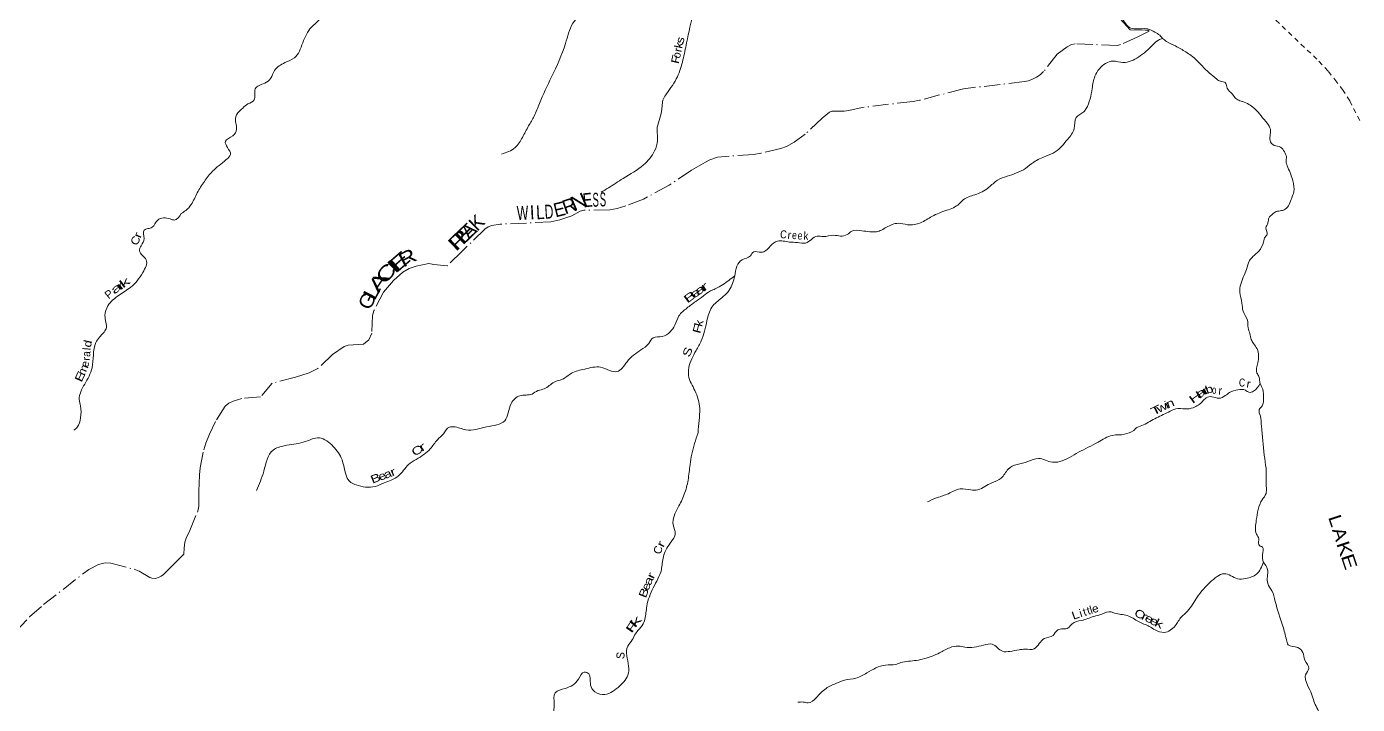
# Model space of a CAD drawing. Header units: feet. Extents: x 0 to 246606, y 183576 to 368785.
# Drawn here: x 88399 to 121668, y 222972 to 239915 of the extents above; entities that cross this region are included whole.
import ezdxf
from ezdxf.enums import TextEntityAlignment as Align

# ---------------------------------------------------------------- set-up
doc = ezdxf.new("R2010")
doc.units = ezdxf.units.FT
doc.header["$LTSCALE"] = 80
doc.linetypes.add('DOT_DASHED', pattern=[7.7, 5, -1.2, 0.3, -1.2])
doc.linetypes.add('SHORT_DASHED', pattern=[2.7, 1.5, -1.2])
for name, color, linetype, lineweight in [('33', 7, 'SHORT_DASHED', 13), ('39', 7, 'Continuous', 13), ('41', 7, 'Continuous', 13), ('44', 7, 'DOT_DASHED', 13)]:
    doc.layers.add(name, color=color, linetype=linetype, lineweight=lineweight)

msp = doc.modelspace()

# ---------------------------------------------------------------- linework, layer by layer
at = {"layer": '33'}
msp.add_lwpolyline([(116505.18, 243056.59), (120706.54, 239050.8), (120942.2, 238797.13), (121103.94, 238589.77), (121296.01, 238341.95), (121476.64, 238060.67), (121766.06, 237492.29)], dxfattribs=at)
at = {"layer": '39'}
for points in [[(103670.72, 246099.03), (103406.47, 246061.08), (103157.89, 246119.95), (102890.92, 246217.07), (102630.48, 246233.45), (102330.01, 246195.03), (102141.11, 246060.44), (101957.92, 245982.44), (101639.16, 245626.83), (101162.66, 245324.66), (100601.68, 244975.46), (100403.91, 244634.82), (100156.43, 244509.92), (100032.58, 244295), (99826.21, 244043.16), (99548.06, 243984.69), (99229.52, 243929.99), (98717.16, 243888.1), (98293.21, 243574.17), (98020.53, 243273.4), (97928.32, 243169.77), (97762.96, 242809.16), (97552.65, 242541.13), (97154.21, 242009.28), (96774.23, 241427.06), (96557.49, 241223.61), (96410.58, 241153.94), (96272.51, 240955.07), (96114.73, 240677.31), (95894.26, 240421.33), (95702.56, 240078.71), (95519.96, 239901.76), (95302.32, 239510.49), (95094.67, 239135.45), (94857.25, 239014.66), (94600.11, 238814.98), (94498.36, 238618.39), (94351.73, 238502.26), (94112.42, 238359.25), (94087.84, 238082.41), (93933.03, 237982.38), (93802.46, 237880.51), (93648.08, 237709.81), (93626.19, 237659.17), (93646.2, 237348.3), (93554.34, 237184.08), (93367.47, 237047.49), (93420.87, 236892.35), (93494.55, 236719.18), (93390.38, 236589.22), (93047, 236300.08), (92842.68, 236044.21), (92664.74, 235762.27), (92513.12, 235468.4), (92376.78, 235318.02), (92264.34, 235245.52)], [(105806.13, 245279.56), (105670.28, 245135.57), (105594.64, 244959.35), (105513.57, 244678.07), (105393.91, 244438.95), (105118.98, 244176.54), (104924.21, 244011.61), (104637.23, 243741.04), (104458.12, 243654.99), (104270.77, 243599.17), (104104.07, 243464.73), (103805.13, 243167.83), (103589.49, 242778.59), (103487.64, 242598.15), (103127.36, 242096.85), (103148.57, 241925.34), (103114.12, 241610.06), (102952.92, 241229.28), (102885.41, 241043.01), (102918.43, 240920.05), (102799.96, 240820.28), (102418.89, 240421.83), (102054.11, 239997.24), (101871.45, 239493.12), (101523.24, 238658.68), (101218.45, 237990.14), (101085.11, 237676.19), (100949.32, 237432.91), (100793.62, 237145.07), (100611.5, 236889.36), (100267.37, 236725.42)], [(108199.92, 244006.23), (108014.91, 243853.16), (107864.86, 243634.01), (107779.42, 243409.26), (107631.13, 243232.54), (107411.84, 243117.94), (107202.54, 243019.56), (107015.69, 242878.92), (106782.12, 242788.46), (106522.55, 242659.44), (106301.74, 242460.01), (106032.23, 242306.69), (105847.42, 242162.03), (105701.22, 241973.21), (105438.56, 241684.63), (105352.78, 241179.15), (105214.21, 240725.83), (105079.53, 240296.76), (104898.56, 239507.9), (104808.27, 239081.16), (104667.48, 238662.15), (104397.55, 238238.21), (104319.6, 238112.46), (104275.04, 237799.13), (104160.73, 237339.91), (104174.48, 237063.33), (104099.3, 236810.37), (103822.89, 236459.09), (103312.3, 236120.34), (102942.38, 235883.53), (102760.65, 235778.97)], [(112720.64, 243587.13), (112989.08, 243265.39), (113070.74, 243108.43), (113148.41, 242943.37), (113207.31, 242881.17), (113313.11, 242736.49), (113364.54, 242573.26), (113448.05, 242444.59), (113550, 242269.59), (113704.15, 242139.38), (113886.57, 242007.35), (114063.38, 241800.56), (114238.45, 241547.3), (114335, 241261.19), (114437.9, 241265.94), (114567.31, 241224.42), (114695.42, 241061.72), (115030.31, 240742.93), (115486.74, 240348.22), (115739.98, 240184.37), (115971.77, 239895.15), (116125.36, 239859.86), (116422.05, 239855.84), (116604.13, 239780.35), (116725.71, 239698.39), (116798.83, 239620.13)], [(106101.79, 233677.75), (106287.02, 234088.98), (106492.31, 234183.3), (106576.47, 234284.85), (106762.2, 234274.01), (106987.34, 234422.99), (107170.23, 234551.48), (107469.04, 234529.3), (107672.95, 234516.57), (107874.83, 234505.84), (108166.44, 234677.49), (108315.84, 234666.4), (108582.05, 234698.53), (108745.63, 234679.46), (108912.91, 234716.96), (109025.43, 234800.54), (109279.65, 234810.36), (109481.6, 234787.52), (109643.07, 234784.59), (109896.66, 234901.45), (110190.73, 234998.39), (110425.04, 234963.66), (110745.66, 235008.27), (111033.28, 235171.82), (111403.71, 235323.81), (111711.53, 235483.45), (111813.85, 235585.13), (112103.72, 235710.32), (112449.75, 235892.44), (112674.68, 236077.77), (112910.23, 236174.3), (113371.21, 236371.35), (113578.14, 236528.28), (113879.99, 236673.75), (114115.44, 236786.44), (114426.38, 237101.61), (114586.26, 237365.25), (114639.1, 237642.28), (114825.92, 237786.96), (114886.01, 237864.11), (115036.38, 238368.01), (115105.2, 238673.43), (115217.09, 238862.02), (115561.06, 239052.2), (115807.46, 239019.57), (116200.18, 239157.58), (116557.62, 239456.91), (116694.14, 239577), (116798.83, 239620.13)], [(116798.83, 239620.13), (116896.14, 239546.08), (117120.84, 239430.49), (117380.05, 239280.81), (117513.79, 239190.86), (117785.76, 238932.21), (118150.98, 238603.52), (118248.18, 238547.65), (118365.43, 238514.12), (118400.35, 238411.37), (118565.09, 238198.43), (118654.49, 238098.07), (118761.71, 238054.38), (119055.25, 237900.9), (119378.27, 237541.63), (119482.11, 237388.86), (119489.17, 237219.27), (119484, 237071.81), (119587.68, 236945.29), (119745.34, 236903.96), (119842.92, 236783.47), (119892.08, 236662.63), (119884.74, 236539.39), (119929.99, 236396.32), (120055.11, 236057.9), (120076.92, 235785.41), (120025.37, 235629.55), (119861.55, 235349.73), (119772.96, 235314.79), (119639.92, 235289.64), (119541.43, 235222.32), (119459.17, 235140.97), (119431.72, 235005.47), (119381.98, 234885.98), (119409.24, 234714.51), (119367.16, 234663.73), (119319.55, 234526.07), (119203.81, 234305.15), (119057.3, 234168.83), (118973.15, 234065.26), (118895.75, 233846.62), (118824.13, 233672.44), (118727.59, 233277.97), (118781.71, 233001.67), (118811.14, 232803.96), (118917.42, 232580.53), (118934.72, 232386.77), (118977.96, 232241.66), (119015.16, 232094.49), (119074.3, 231991.9), (119159.86, 231857.19), (119180.1, 231509.97), (119157.39, 231255.35), (119204.31, 231170.85), (119225.23, 231047.81), (119235.64, 230993.35)], [(92264.81, 235245.98), (92091.96, 235078.53), (91990.83, 235105.91), (91676.26, 235078.89), (91536.55, 234897.91), (91431.9, 234864.67), (91341.42, 234827.52), (91335.12, 234619.45), (91259.98, 234439.05), (91218.68, 234313.47), (91386.09, 234086.75), (91304.07, 233766.93), (91002.5, 233400.75), (90709.58, 233202.26), (90431.37, 232935.23), (90356.73, 232696.27), (90385.81, 232363.3), (90218.13, 232149.77), (90130.49, 232015.7), (90034.99, 231384.76), (89850.79, 230979.22), (89714.87, 230590.27), (89744.47, 230433.01), (89749.06, 230132.14), (89662.27, 229899.12), (89580.18, 229823.67)], [(98819.43, 229732.77), (98969.99, 229902.62), (99072.85, 229913.43), (99382.09, 229834.78), (99896.28, 229906.98), (100351.45, 230063.6), (100512.36, 230492.85), (100731.19, 230686.21), (101033.64, 230730.7), (101182.47, 230816.54), (101339.63, 230860.04), (101584.84, 231027.33), (101792.28, 231099.44), (102017.42, 231248.41), (102351.8, 231355.73), (102749.1, 231400.87), (102969.55, 231321.61), (103157.42, 231290.59), (103410.23, 231538.72), (103755.6, 231831.9), (103950.38, 231996.83), (104064.56, 232138.98), (104288.41, 232166.77), (104487.49, 232287.3), (104607.61, 232449.69), (104707.1, 232686.66), (104903.75, 232875.83), (105126.75, 233047), (105319.69, 233181.62), (105492.5, 233306), (105615.29, 233359.35), (105798.33, 233461.59), (106104.28, 233683.28)], [(106103.64, 233681.86), (105966.64, 233327.44), (105782.1, 233138.35), (105527.22, 232898.29), (105406.13, 232560.2), (105265.81, 232062.43), (105136.08, 231819.19), (104953.02, 231381.72), (104948.1, 231189.83), (105105.72, 230817.3), (105225.46, 230365.75), (105211.1, 230066.77), (105184.69, 229763.18)], [(119235.64, 230993.35), (119071.32, 230798.35), (118956.43, 230773.32), (118869.34, 230825.23), (118681.58, 230838.07), (118472.11, 230767.97), (118365.61, 230690.49), (118202.54, 230624.74), (118032.78, 230663.97), (117886.07, 230632.4), (117793.34, 230543.17), (117564.2, 230388.1), (117364.59, 230356.44), (117128.44, 230360.87), (116943.26, 230278.81), (116601.17, 230112.88), (116275.24, 229943.01), (116124.32, 229869.27), (116079.52, 229816.82)], [(119235.64, 230993.35), (119303.11, 230848.41), (119318.53, 230630.41), (119287.4, 230436.32), (119215.31, 230340.91), (119242.55, 230173.47), (119265.95, 229971.68), (119279.49, 229833.41)], [(94143.53, 228319.39), (94328.92, 228803.26), (94564.89, 229329.34), (94839.65, 229437.32), (95316.06, 229524.33), (95717.9, 229631.82), (96064.08, 229420.5), (96284.73, 229086.5), (96506.54, 228522.32), (96637.42, 228459.23), (97109.33, 228421.07), (97337.62, 228511.05), (97515.39, 228579.02), (97697.35, 228687.35), (97948.55, 228967.04), (98330.75, 229215.95), (98488.64, 229360.72), (98669.03, 229588.18), (98819.43, 229732.77)], [(105184.69, 229763.18), (105028.18, 229224.55), (104984.86, 228968.29), (104934.98, 228578.8), (104840.86, 228223.79), (104682.25, 227889.23), (104561.63, 227461.64), (104615.26, 227237.31), (104491.33, 227005.59), (104381.74, 226830.35), (104318.6, 226669.06), (104266.93, 226338.13), (104065.53, 225888.64), (103904.45, 225430.92), (103854.8, 225099.98), (103789.67, 224946.77), (103621.45, 224737.43), (103538.17, 224584.3), (103426.62, 224425.22), (103448.96, 223928.43), (103429.98, 223706.4), (103184.72, 223396.4), (102798.75, 223218.18), (102551.07, 223338.26), (102493.15, 223491.94), (102453.71, 223734.38), (102340.92, 223781.25), (102197.03, 223604.12), (101861.29, 223373.22), (101614.77, 223263.11), (101589.49, 222976.49), (101541.9, 222657.66), (101472.5, 222441.88), (101423.06, 222169.49), (101539.32, 221971.17), (101665.65, 221766.75)], [(116079.52, 229816.82), (115848.78, 229724.13), (115544.07, 229697.03), (115184.34, 229524.77), (114699.25, 229274.24), (114222.3, 229039.83), (114044.72, 229026.38), (113696.09, 229120.6), (113425.48, 229042.89), (112938.59, 228850.93), (112762.26, 228629.5), (112525.79, 228511.28), (112182.21, 228338.96), (112002.64, 228331.57), (111736.47, 228362.88), (111443.5, 228238.82), (111164.75, 228140.96), (110918.24, 228032.87)], [(119279.49, 229833.41), (119350.53, 229115.04), (119389.67, 228793.85), (119388.91, 228589.92), (119392.14, 228377.91), (119383.56, 228240.64), (119288.18, 228089.57), (119141, 227573.24), (119147.78, 227229.97), (119201.81, 227112.65), (119197.47, 227029.89), (119241.47, 226928.76), (119291.8, 226902.32), (119297.15, 226714.52), (119316.64, 226532.73)], [(119319.38, 226527.73), (119146.05, 226228.5), (118877.34, 226118.48), (118667.52, 226113.23), (118339.17, 226239.67), (118163.4, 226167.66), (117823.33, 225856), (117659.16, 225650.68), (117421.83, 225302.29), (117267.98, 225159.52), (117113.83, 224938.01), (116840.88, 224771.47), (116611.14, 224834.95), (116466.22, 224920.31), (116198.37, 225040.46), (115916.53, 225195), (115598.02, 225254.78), (115515.43, 225285.38), (115277.18, 225229.76), (115079.26, 225169.95), (114768.22, 225070.18), (114535.93, 224988.29), (114440.72, 224883.66), (114176.27, 224834.2), (114058.75, 224695.34), (113838.57, 224617.44), (113715.05, 224492.72), (113587.47, 224361.97), (113361.5, 224352.74), (113212.15, 224335.15), (112982.04, 224297.67), (112794.44, 224300.41), (112538.92, 224479.07), (112324.99, 224453.64), (111852.76, 224404.98), (111695.51, 224429.81), (111475.47, 224388.25), (111222.82, 224260), (110841.02, 224116.09), (110647.19, 224072.42), (110251.59, 224015.38), (110124.34, 223971.45), (109872.12, 223956.26), (109407.4, 223758.16), (109130.54, 223627.98), (108841.88, 223576.59), (108647.94, 223502.63), (108385.2, 223372.39), (108138.22, 223139.12), (107936.01, 223010.68), (107815.04, 223029.31), (107677.85, 223025.8)], [(119316.64, 226532.73), (119420.83, 226342.53), (119425.57, 225993.21), (119531.8, 225811.08), (119615.54, 225548.27), (119804.85, 224925.66), (119894.34, 224582.07), (119938.27, 224462.77), (120176.05, 224391.19), (120302.69, 224271.57), (120352.4, 224079.57), (120454.48, 223865.15), (120373.21, 223712.01), (120374.75, 223582.78), (120478.71, 223334.03), (120556.65, 223137.88), (120612.51, 222972.1), (120694.59, 222804.2), (120718.36, 222687), (120908.66, 222328.88), (121041.36, 222211.26), (121079.01, 222029.4), (121082.45, 221871.9), (121081.91, 221726.52)]]:
    msp.add_spline(points, degree=3, dxfattribs=at)
at = {"layer": '44'}
for points in [[(115738.25, 240111.07), (115983.93, 239834.63), (116367.04, 239822.51), (116432.7, 239830.21), (116461.43, 239803.67), (116176.31, 239660.66), (115747, 239465.92), (115667.2, 239443.94), (114610.5, 239485.6), (114521.73, 239465.92), (114416.74, 239409.19), (114165.86, 239229), (113822.48, 238791.45), (113734.56, 238708.64), (113648.19, 238650.67), (113545.3, 238600.24), (113442.41, 238562.42), (113347.74, 238539.02), (111820.1, 238362.19), (110718.82, 238073.24), (110561.42, 238045.55), (109285.61, 237892.98), (108953.99, 237816.54), (108834.15, 237797.48)], [(108834.15, 237797.48), (108532.85, 237801.62), (108473.12, 237774.51), (108284.63, 237628.84), (107862.79, 237227.37), (107583.84, 237026.51), (107396.95, 236919.35), (107251.95, 236867.01), (106753.35, 236749.16), (106575.79, 236719.73), (105674.27, 236655.62), (105481.89, 236581.07), (105368.5, 236530.64), (105023.1, 236327.22), (104460.55, 235949.03), (103821.5, 235604.6), (103376.79, 235433.85), (103166.8, 235366.61), (102977.23, 235333.4), (102332.54, 235323.28), (102240.77, 235299.37), (102025.91, 235184.38), (101728.4, 235080.85), (101508.44, 235034.08), (100239.33, 234975.7), (100029.62, 234942.18), (99941.43, 234908.56), (99858.3, 234854.46), (99274.58, 234286.8), (98908.75, 233932.01), (98582.82, 233971.44), (98452.52, 233991.57), (98141.85, 233925.21), (97965.46, 233866.38), (97804.82, 233775.99), (97570.69, 233572.22), (97321.17, 233279.46), (97077.22, 232807.4), (97044.85, 232693.61), (97028.93, 232252.41), (96955.43, 232084.6), (96819.38, 231977.16), (96441.89, 231952.61), (96333.88, 231920.71), (96047.34, 231720.51), (95681.5, 231367.73), (95466.64, 231260.95), (95120.16, 231152.7), (94538.43, 230999.97), (94246.83, 230663.78), (93779.07, 230616.51), (93562.07, 230554.96), (93452.88, 230500.33), (93366.25, 230424.57), (93121.05, 230046.37), (92967.42, 229724.75)], [(92220.58, 226619.32), (92332.01, 226731.4), (92337.2, 226876.79), (92357.16, 227029.1), (92383.91, 227126.02), (92478.99, 227320.63), (92679.69, 227806.23), (92706.67, 227929.93), (92702.21, 228300.57), (92724.06, 228711.38), (92739.37, 228886.26), (92827.59, 229338), (92879.48, 229504.15), (92967.42, 229724.75)], [(88128.47, 224796.76), (88473.75, 225158.01), (88823.63, 225465.55), (89952.93, 226346.53), (90196.56, 226471.69), (90364.75, 226508.41), (90502.72, 226502.84), (91085.61, 226350.9), (91213.64, 226305.53), (91477.46, 226148.11), (91527.6, 226129), (91622.3, 226121.22), (91710.52, 226149.77), (91766.3, 226175.73), (91822.64, 226217.52), (92028.22, 226426.43), (92220.58, 226619.32)]]:
    msp.add_lwpolyline(points, dxfattribs=at)

# ---------------------------------------------------------------- texts
at = {"layer": '41'}
for s, height, rotation, width, p in [('s', 200, 77.966, 1.2, (104833.67, 239556.27)), ('F', 200, 77.207, 1.35, (104722.03, 239076.76)), ('k', 200, 78.022, 1.15, (104801.78, 239429.96)), ('r', 200, 78.085, 1.1, (104775.52, 239313.43)), ('C', 200, 67.339, 1.15, (91210.9, 234529.14)), ('r', 200, 67.435, 1.4, (91268.83, 234668.41)), ('C', 200, 353.833, 0.85, (107309.22, 234623.16)), ('e', 200, 356.433, 0.8, (107589.24, 234602.64)), ('e', 200, 356.703, 0.8, (107729.29, 234592.57)), ('k', 200, 357.212, 0.9, (107878.42, 234585.77)), ('k', 200, 36.344, 1.9, (90910.43, 233439.41)), ('a', 200, 38.313, 1.85, (90697.54, 233294.94)), ('r', 200, 37.375, 1.95, (90812.33, 233369.2)), ('B', 200, 36.754, 1.75, (105038.89, 233081.23)), ('e', 200, 34.944, 1.65, (105169.68, 233174.59)), ('a', 200, 34.865, 1.75, (105283.95, 233254.23)), ('r', 200, 35.969, 1.85, (105400.24, 233338.93)), ('k', 200, 75.24, 1.2, (105302.94, 232479.39)), ('F', 200, 74.992, 1.4, (105264.66, 232337.12)), ('d', 200, 77.638, 1.2, (90020.09, 231968.64)), ('S', 200, 68.092, 1.35, (105014.07, 231745.16)), ('a', 200, 84.394, 0.95, (89990.99, 231724.7)), ('E', 200, 65.393, 1.5, (89825.24, 231129.25)), ('m', 200, 65.752, 1.2, (89897.65, 231295.64)), ('r', 200, 33.583, 1.8, (117922.62, 230745.6)), ('b', 200, 19.306, 1.25, (117994.88, 230756.42)), ('o', 200, 0.218, 0.7, (118088.13, 230735.15)), ('C', 200, 357.492, 0.8, (118780.18, 230917.61)), ('r', 200, 350.054, 1.05, (118931.67, 230890.92)), ('i', 200, 25.475, 1.15, (116943.11, 230367.68)), ('n', 200, 22.337, 1.35, (117023.93, 230409.04)), ('H', 200, 36.046, 1.65, (117675.09, 230571.5)), ('a', 200, 34.91, 1.75, (117804.53, 230675.1)), ('T', 200, 26.146, 1.6, (116676.58, 230239.02)), ('w', 200, 25.605, 1.4, (116821.25, 230312.91)), ('C', 200, 32.133, 1.4, (98211.69, 229235.18)), ('r', 200, 35.405, 1.85, (98343.77, 229326.12)), ('B', 200, 21.446, 1.4, (97158.76, 228532.83)), ('e', 200, 21.578, 1.25, (97321.47, 228590.59)), ('a', 200, 20.97, 1.3, (97460.32, 228642.03)), ('r', 200, 22.312, 1.4, (97593.88, 228695.31)), ('L', 322.1, 288.296, 1.2, (120979.69, 227513.81)), ('A', 322.1, 288.296, 1.15, (121081.68, 227177.8)), ('C', 200, 71.881, 1.05, (104278.13, 226802.61)), ('r', 200, 63.396, 1.55, (104344.82, 226939.9)), ('K', 322.1, 288.296, 1.25, (121193.27, 226819.64)), ('E', 322.1, 288.296, 1.35, (121310.92, 226492.1)), ('r', 200, 64.537, 1.5, (104098.35, 226154.41)), ('e', 200, 69.458, 1.2, (103977.31, 225885.63)), ('a', 200, 65.971, 1.4, (104036.68, 226020.38)), ('B', 200, 69.458, 1.35, (103920.13, 225728.59)), ('L', 200, 18.734, 1.25, (114652.86, 225115.69)), ('e', 200, 17.014, 1.1, (115141.88, 225272.77)), ('C', 200, 330.646, 1.3, (116177.48, 225144)), ('r', 200, 335.911, 1.45, (116306.58, 225084.65)), ('F', 200, 54.937, 1.95, (103610.4, 224860.94)), ('k', 200, 48.33, 2.15, (103699.48, 224974.83)), ('e', 200, 333.77, 1.35, (116421.35, 225026.84)), ('e', 200, 332.77, 1.4, (116544.26, 224963.22)), ('k', 200, 334.86, 1.5, (116669.09, 224900.4))]:
    msp.add_text(s, height=height, rotation=rotation, dxfattribs=dict(at, width=width)).set_placement(p, align=Align.CENTER)
for s, rotation, p in [('o', 78.085, (104747.72, 239181.69)), ('r', 353.109, (107457.2, 234609.52)), ('P', 39.313, (90520.01, 233150.42)), ('l', 85.241, (90000.53, 231850.56)), ('e', 77.872, (89954.59, 231459.94)), ('r', 85.394, (89985.42, 231602.44)), ('r', 356.95, (118234.06, 230715.62)), ('i', 17.874, (114780.64, 225155.96)), ('t', 17.874, (114877.94, 225189.63)), ('t', 17.695, (114975.9, 225219.63)), ('l', 17.695, (115040.63, 225241.59)), ('S', 84.631, (103344.99, 224184.83))]:
    msp.add_text(s, height=200, rotation=rotation, dxfattribs=at).set_placement(p, align=Align.CENTER)
at = {"layer": '44'}
for s, rotation, width, p in [('E', 14.004, 0.9, (101759.11, 235178.46)), ('N', 23.155, 1.2, (102265.81, 235380.97)), ('E', 5.899, 0.75, (102439.67, 235406.84)), ('S', 0.899, 0.5, (102628.83, 235412.02)), ('S', 0.899, 0.5, (102808.94, 235420.42)), ('W', 2.634, 0.65, (100806.48, 235083.38)), ('I', 2.634, 0.9, (101045.74, 235096.52)), ('L', 2.634, 0.8, (101247.87, 235102.26)), ('D', 3.634, 0.65, (101468.27, 235115.94)), ('E', 44.201, 1.75, (99484.52, 234612.78)), ('P', 44.201, 1.7, (99316.04, 234454.42)), ('E', 41.034, 1.6, (97837.61, 233913.53)), ('R', 28.445, 1.25, (98003.43, 233989.28)), ('C', 49.559, 1.5, (97515.14, 233637.02)), ('I', 44.034, 1.85, (97687.61, 233793.19)), ('A', 55.559, 1.6, (97333.48, 233433.49)), ('G', 62.671, 1.1, (97065.61, 232980.81)), ('L', 62.671, 1.45, (97183.6, 233209.49))]:
    msp.add_text(s, height=350, rotation=rotation, dxfattribs=dict(at, width=width)).set_placement(p, align=Align.CENTER)
for s, rotation, p in [('R', 19.187, (102021.91, 235271.99)), ('K', 44.201, (99772.27, 234892.3)), ('A', 44.201, (99571.27, 234694.36))]:
    msp.add_text(s, height=350, rotation=rotation, dxfattribs=at).set_placement(p, align=Align.CENTER)

doc.saveas('drawing.dxf')
